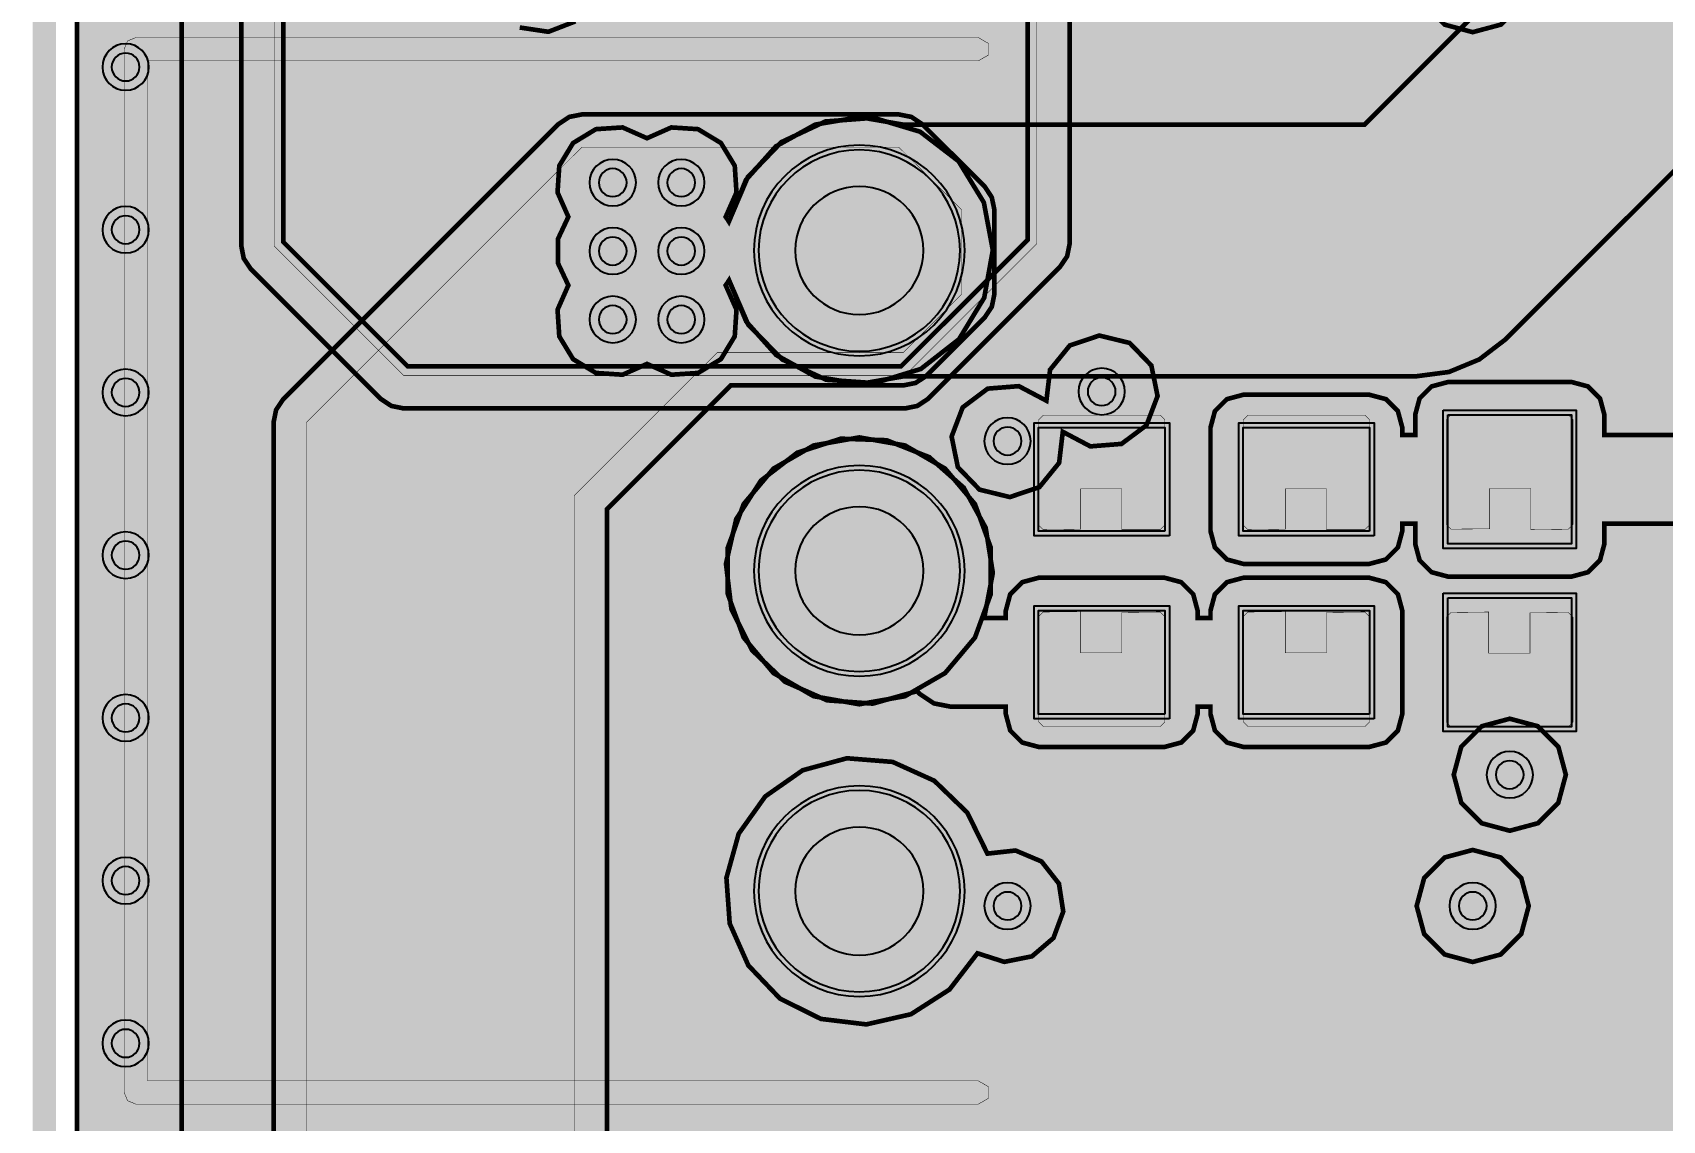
# Model space of a CAD drawing. Header units: millimetres. Extents: x -61 to 56, y -72 to 70.
# Drawn here: x -50.13 to -32.33, y -34.01 to -22.12 of the extents above; entities that cross this region are included whole.
import ezdxf

# ---------------------------------------------------------------- set-up
doc = ezdxf.new("R2010")
doc.units = ezdxf.units.MM
doc.header["$MEASUREMENT"] = 0
for name, color, linetype, true_color in [('02GND', 7, 'Continuous', 0x999966), ('03POWER', 7, 'Continuous', 0x008000), ('Board-Outline-Layer', 7, 'Continuous', 0xff00ff), ('Bottom-Layer', 7, 'Continuous', 0x0000ff), ('Bottom-Paste-Mask-Layer', 7, 'Continuous', 0x800000), ('Bottom-Solder-Mask-Layer', 7, 'Continuous', 0xaa00ff), ('Document-Layer', 7, 'Continuous', 0xffffff), ('Hole-Layer', 7, 'Continuous', 0x222222), ('Multi-Layer', 7, 'Continuous', 0xc0c0c0), ('Top-Layer', 7, 'Continuous', 0xff0000), ('Top-Paste-Mask-Layer', 7, 'Continuous', 0x808080), ('Top-Silkscreen-Layer', 7, 'Continuous', 0xffcc00), ('Top-Solder-Mask-Layer', 7, 'Continuous', 0x800080)]:
    doc.layers.add(name, color=color, linetype=linetype, true_color=true_color)

msp = doc.modelspace()

# ---------------------------------------------------------------- hatches: boundary and pattern name
at = {"layer": '02GND'}
for points in [[(-49.642, 52.153), (49.642, 52.153), (49.642, -62.142), (-49.642, -62.142)], [(-42.522, -24.825), (-42.312, -25.311), (-41.943, -25.69), (-41.462, -25.912), (-40.934, -25.949), (-40.428, -25.794), (-40.011, -25.469), (-39.736, -25.016), (-39.642, -24.496), (-39.74, -23.975), (-40.016, -23.524), (-40.436, -23.202), (-40.943, -23.05), (-41.471, -23.09), (-41.95, -23.315), (-42.317, -23.697), (-42.524, -24.184), (-42.541, -24.157), (-42.559, -24.132), (-42.441, -23.865), (-42.46, -23.574), (-42.611, -23.325), (-42.861, -23.174), (-43.152, -23.155), (-43.418, -23.273), (-43.685, -23.155), (-43.976, -23.174), (-44.225, -23.325), (-44.376, -23.574), (-44.395, -23.865), (-44.277, -24.132), (-44.39, -24.373), (-44.39, -24.639), (-44.277, -24.88), (-44.395, -25.147), (-44.376, -25.438), (-44.225, -25.687), (-43.976, -25.838), (-43.685, -25.857), (-43.418, -25.739), (-43.152, -25.857), (-42.861, -25.838), (-42.611, -25.687), (-42.46, -25.438), (-42.441, -25.147), (-42.559, -24.88), (-42.54, -24.853)], [(-41.1, -26.542), (-41.599, -26.63), (-42.037, -26.883), (-42.363, -27.271), (-42.536, -27.747), (-42.536, -28.253), (-42.363, -28.729), (-42.037, -29.117), (-41.599, -29.37), (-41.1, -29.458), (-40.601, -29.37), (-40.163, -29.117), (-39.837, -28.729), (-39.664, -28.253), (-39.664, -27.747), (-39.837, -27.271), (-40.163, -26.883), (-40.601, -26.63)]]:
    msp.add_hatch(color=256, dxfattribs=at).paths.add_polyline_path(points)
at = {"layer": '03POWER'}
for points in [[(48.499, -56.042), (48.581, -56.348), (48.806, -56.572), (49.112, -56.654), (49.418, -56.571), (49.642, -56.346), (49.642, -62.142), (44.192, -62.142), (44.393, -61.957), (44.493, -61.703), (44.472, -61.43), (45.189, -61.704), (45.95, -61.804), (46.713, -61.727), (47.438, -61.475), (48.085, -61.064), (48.62, -60.514), (49.014, -59.855), (49.245, -59.123), (49.302, -58.358), (49.18, -57.601), (48.887, -56.892), (48.438, -56.269), (47.858, -55.767), (47.177, -55.412), (46.434, -55.224), (45.666, -55.212), (44.917, -55.378), (44.226, -55.712), (43.631, -56.196), (43.164, -56.805), (42.849, -57.504), (42.704, -58.258), (42.737, -59.024), (42.946, -59.763), (43.32, -60.433), (43.838, -60.999), (-43.362, -60.999), (-43.621, -61.056), (-43.831, -61.218), (-43.953, -61.453), (-43.964, -61.718), (-43.863, -61.963), (-43.667, -62.142), (-49.642, -62.142), (-49.642, -56.582), (-49.433, -56.797), (-49.148, -56.888), (-48.853, -56.832), (-49.162, -57.541), (-49.298, -58.303), (-49.253, -59.075), (-49.03, -59.816), (-48.641, -60.484), (-48.107, -61.044), (-47.458, -61.464), (-46.728, -61.722), (-45.959, -61.803), (-45.192, -61.703), (-44.469, -61.428), (-43.83, -60.992), (-43.31, -60.419), (-42.937, -59.741), (-42.732, -58.995), (-42.707, -58.222), (-42.861, -57.464), (-43.188, -56.763), (-43.668, -56.157), (-44.277, -55.679), (-44.979, -55.356), (-45.738, -55.205), (-46.511, -55.234), (-47.256, -55.443), (-47.932, -55.818), (-48.502, -56.341), (-48.5, -56.309), (-48.499, -56.277), (-48.499, 51.315), (-19.403, 51.315), (-19.629, 51.144), (-19.755, 50.889), (-19.751, 50.604), (-19.619, 50.352), (-19.388, 50.187), (-19.658, 49.977), (-19.773, 49.655), (-19.698, 49.322), (-19.455, 49.081), (-19.684, 48.858), (-19.769, 48.551), (-19.689, 48.242), (-19.463, 48.016), (-19.155, 47.934), (-18.847, 48.018), (-18.624, 48.246), (-18.545, 48.556), (-18.633, 48.863), (-18.864, 49.083), (-18.625, 49.324), (-18.551, 49.655), (-18.665, 49.975), (-18.931, 50.185), (-18.698, 50.349), (-18.565, 50.601), (-18.56, 50.887), (-18.685, 51.143), (-18.912, 51.315), (48.426, 51.315), (48.499, 51.242)], [(-46.283, 39.221), (-46.42, 39.193), (-46.536, 39.116), (-47.743, 37.909), (-47.821, 37.792), (-47.848, 37.655), (-47.848, -24.451), (-47.821, -24.588), (-47.743, -24.704), (-46.326, -26.121), (-46.21, -26.198), (-46.073, -26.226), (-40.603, -26.226), (-40.466, -26.198), (-40.35, -26.121), (-38.908, -24.678), (-38.83, -24.562), (-38.803, -24.425), (-38.803, 15.502), (-38.492, 15.394), (-38.17, 15.462), (-37.93, 15.687), (-37.841, 16.004), (-37.93, 16.322), (-38.17, 16.547), (-38.492, 16.615), (-38.803, 16.507), (-38.803, 28.716), (-36.173, 31.345), (-36.013, 31.073), (-35.739, 30.917), (-35.424, 30.918), (-35.151, 31.076), (-34.993, 31.349), (-34.992, 31.665), (-35.148, 31.939), (-35.42, 32.099), (-33.88, 33.638), (-33.802, 33.755), (-33.775, 33.892), (-33.775, 38.431), (-33.802, 38.568), (-33.88, 38.684), (-34.114, 38.918), (-33.866, 39.163), (-33.791, 39.504), (-33.915, 39.83), (-34.197, 40.035), (-34.545, 40.053), (-34.847, 39.878), (-35.004, 39.567), (-34.966, 39.221), (-38.918, 39.221), (-38.872, 39.515), (-38.972, 39.797), (-39.193, 39.998), (-39.482, 40.07), (-39.771, 39.998), (-39.992, 39.797), (-40.091, 39.515), (-40.046, 39.221), (-43.998, 39.221), (-43.952, 39.515), (-44.052, 39.797), (-44.273, 39.998), (-44.562, 40.07), (-44.851, 39.998), (-45.072, 39.797), (-45.171, 39.515), (-45.126, 39.221)], [(-39.262, -6.763), (-39.262, -8.205), (-39.576, -8.073), (-39.911, -8.128), (-40.165, -8.354), (-40.26, -8.681), (-40.165, -9.007), (-39.911, -9.233), (-39.576, -9.289), (-39.262, -9.157), (-39.262, -10.77), (-39.587, -10.739), (-39.881, -10.878), (-40.063, -11.149), (-40.08, -11.474), (-40.536, -11.255), (-41.039, -11.193), (-41.535, -11.296), (-41.971, -11.553), (-42.303, -11.936), (-42.494, -12.405), (-42.524, -12.911), (-42.39, -13.4), (-42.107, -13.82), (-41.704, -14.126), (-41.224, -14.288), (-40.718, -14.287), (-40.238, -14.124), (-39.837, -13.815), (-39.555, -13.394), (-39.424, -12.905), (-39.456, -12.399), (-39.649, -11.931), (-39.454, -11.953), (-39.262, -11.913), (-39.262, -15.85), (-39.369, -15.82), (-39.479, -15.81), (-39.714, -15.333), (-40.095, -14.963), (-40.578, -14.743), (-41.108, -14.698), (-41.621, -14.833), (-42.06, -15.132), (-42.372, -15.562), (-42.522, -16.072), (-42.492, -16.602), (-42.286, -17.091), (-41.927, -17.483), (-41.457, -17.731), (-40.932, -17.808), (-40.411, -17.703), (-39.956, -17.429), (-39.619, -17.019), (-39.439, -17.033), (-39.262, -16.993), (-39.262, -19.458), (-39.304, -19.55), (-39.318, -19.65), (-39.318, -21.35), (-39.304, -21.45), (-39.262, -21.542), (-39.262, -24.383), (-40.645, -25.766), (-46.031, -25.766), (-47.388, -24.408), (-47.388, 37.613), (-46.241, 38.761), (-34.607, 38.761), (-34.235, 38.389), (-34.235, 34.967), (-34.579, 34.964), (-34.867, 34.776), (-35.008, 34.463), (-34.958, 34.123), (-34.733, 33.863), (-34.403, 33.766), (-38.87, 29.299), (-38.947, 29.597), (-39.16, 29.819), (-39.454, 29.91), (-39.755, 29.846), (-39.987, 29.645), (-40.091, 29.355), (-40.042, 29.052), (-39.852, 28.81), (-39.568, 28.692), (-39.262, 28.727), (-39.262, 9.55), (-39.554, 9.586), (-39.829, 9.483), (-40.024, 9.263), (-40.094, 8.978), (-40.024, 8.693), (-39.829, 8.474), (-39.554, 8.37), (-39.262, 8.407), (-39.262, 4.47), (-39.554, 4.506), (-39.829, 4.403), (-40.024, 4.183), (-40.094, 3.898), (-40.024, 3.613), (-39.829, 3.394), (-39.554, 3.29), (-39.262, 3.327), (-39.262, -0.61), (-39.559, -0.575), (-39.838, -0.684), (-40.264, -0.363), (-40.773, -0.205), (-41.306, -0.228), (-41.8, -0.429), (-42.197, -0.785), (-42.451, -1.254), (-42.532, -1.781), (-42.43, -2.304), (-42.158, -2.763), (-41.747, -3.103), (-41.246, -3.284), (-40.712, -3.286), (-40.21, -3.108), (-39.796, -2.77), (-39.521, -2.313), (-39.416, -1.79), (-39.338, -1.777), (-39.262, -1.753), (-39.262, -5.801), (-39.575, -5.673), (-39.909, -5.731), (-40.16, -5.957), (-40.254, -6.282), (-40.16, -6.607), (-39.909, -6.833), (-39.575, -6.891)], [(-37.911, -25.756), (-38.148, -25.51), (-38.479, -25.429), (-38.802, -25.538), (-39.017, -25.803), (-39.057, -26.141), (-39.358, -25.982), (-39.698, -26.009), (-39.971, -26.214), (-40.092, -26.533), (-40.024, -26.867), (-39.787, -27.113), (-39.456, -27.194), (-39.133, -27.085), (-38.918, -26.82), (-38.878, -26.481), (-38.577, -26.64), (-38.237, -26.613), (-37.964, -26.409), (-37.843, -26.09)], [(-41.1, -26.542), (-41.599, -26.63), (-42.037, -26.883), (-42.363, -27.271), (-42.536, -27.747), (-42.536, -28.253), (-42.363, -28.729), (-42.037, -29.117), (-41.599, -29.37), (-41.1, -29.458), (-40.601, -29.37), (-40.163, -29.117), (-39.837, -28.729), (-39.664, -28.253), (-39.664, -27.747), (-39.837, -27.271), (-40.163, -26.883), (-40.601, -26.63)], [(-34.609, -30.228), (-34.527, -30.534), (-34.303, -30.758), (-33.997, -30.84), (-33.691, -30.758), (-33.467, -30.534), (-33.385, -30.228), (-33.467, -29.922), (-33.691, -29.698), (-33.997, -29.616), (-34.303, -29.698), (-34.527, -29.922)], [(-42.551, -31.355), (-42.515, -31.854), (-42.312, -32.311), (-41.967, -32.673), (-41.52, -32.896), (-41.023, -32.956), (-40.536, -32.845), (-40.115, -32.575), (-39.81, -32.179), (-39.516, -32.273), (-39.214, -32.212), (-38.98, -32.012), (-38.873, -31.723), (-38.92, -31.418), (-39.11, -31.176), (-39.394, -31.056), (-39.701, -31.09), (-39.921, -30.642), (-40.281, -30.294), (-40.736, -30.088), (-41.235, -30.048), (-41.718, -30.179), (-42.127, -30.465), (-42.417, -30.873)], [(-35.014, -31.662), (-34.932, -31.968), (-34.708, -32.192), (-34.402, -32.274), (-34.096, -32.192), (-33.872, -31.968), (-33.79, -31.662), (-33.872, -31.356), (-34.096, -31.132), (-34.402, -31.05), (-34.708, -31.132), (-34.932, -31.356)]]:
    msp.add_hatch(color=256, dxfattribs=at).paths.add_polyline_path(points)
at = {"layer": 'Bottom-Layer'}
for points in [[(-49.642, -62.142), (-49.642, 52.153), (49.642, 52.153), (49.642, -62.142)], [(-35.586, -23.126), (-40.612, -23.126), (-41.097, -23.042), (-41.581, -23.124), (-42.011, -23.362), (-42.338, -23.729), (-42.524, -24.184), (-42.541, -24.157), (-42.559, -24.132), (-42.441, -23.865), (-42.46, -23.574), (-42.611, -23.325), (-42.861, -23.174), (-43.152, -23.155), (-43.418, -23.273), (-43.685, -23.155), (-43.976, -23.174), (-44.225, -23.325), (-44.376, -23.574), (-44.395, -23.865), (-44.277, -24.132), (-44.39, -24.373), (-44.39, -24.639), (-44.277, -24.88), (-44.395, -25.147), (-44.376, -25.438), (-44.225, -25.687), (-43.976, -25.838), (-43.685, -25.857), (-43.418, -25.739), (-43.152, -25.857), (-42.861, -25.838), (-42.611, -25.687), (-42.46, -25.438), (-42.441, -25.147), (-42.559, -24.88), (-42.54, -24.853), (-42.522, -24.825), (-42.334, -25.277), (-42.007, -25.642), (-41.578, -25.878), (-41.095, -25.958), (-40.612, -25.874), (-35.017, -25.874), (-34.661, -25.827), (-34.33, -25.69), (-34.045, -25.472), (-27.631, -19.058), (28.655, -19.058), (33.989, -24.392), (34.273, -24.61), (34.605, -24.747), (34.96, -24.794), (42.487, -24.794), (42.618, -24.964), (42.823, -25.028), (45.323, -25.028), (45.502, -24.98), (45.633, -24.849), (45.681, -24.67), (45.681, -22.17), (45.633, -21.991), (45.502, -21.86), (45.323, -21.812), (42.823, -21.812), (42.618, -21.876), (42.487, -22.046), (35.53, -22.046), (30.196, -16.712), (29.911, -16.493), (29.58, -16.356), (29.224, -16.309), (-28.2, -16.309), (-28.556, -16.356), (-28.887, -16.493), (-29.172, -16.712)], [(-42.2, -24.5, 1), (-40, -24.5, 1)], [(-41.1, -26.542), (-41.599, -26.63), (-42.037, -26.883), (-42.363, -27.271), (-42.536, -27.747), (-42.536, -28.253), (-42.363, -28.729), (-42.037, -29.117), (-41.599, -29.37), (-41.1, -29.458), (-40.601, -29.37), (-40.163, -29.117), (-39.837, -28.729), (-39.664, -28.253), (-39.664, -27.747), (-39.837, -27.271), (-40.163, -26.883), (-40.601, -26.63)], [(-42.2, -28, 1), (-40, -28, 1)], [(-42.2, -31.5, 1), (-40, -31.5, 1)]]:
    msp.add_hatch(color=256, dxfattribs=at).paths.add_polyline_path(points)
at = {"layer": 'Bottom-Paste-Mask-Layer'}
for points in [[(-42.2, -24.5, 1), (-40, -24.5, 1)], [(-42.2, -28, 1), (-40, -28, 1)], [(-42.2, -31.5, 1), (-40, -31.5, 1)]]:
    msp.add_hatch(color=256, dxfattribs=at).paths.add_polyline_path(points)
at = {"layer": 'Bottom-Solder-Mask-Layer'}
for points in [[(-42.251, -24.5, 1), (-39.949, -24.5, 1)], [(-42.251, -28, 1), (-39.949, -28, 1)], [(-42.251, -31.5, 1), (-39.949, -31.5, 1)]]:
    msp.add_hatch(color=256, dxfattribs=at).paths.add_polyline_path(points)
at = {"layer": 'Document-Layer'}
msp.add_hatch(color=256, dxfattribs=at).paths.add_polyline_path([(-39.8, -22.427), (-48.873, -22.427), (-48.873, -33.573), (-39.8, -33.573), (-39.69, -33.637), (-39.69, -33.764), (-39.8, -33.827), (-49, -33.827), (-49.09, -33.79), (-49.127, -33.7), (-49.127, -22.3), (-49.09, -22.21), (-49, -22.173), (-39.8, -22.173), (-39.69, -22.237), (-39.69, -22.364)])
msp.add_hatch(color=256, dxfattribs=at).paths.add_polyline_path([(-39.8, -22.427), (-48.873, -22.427), (-48.873, -33.573), (-39.8, -33.573), (-39.69, -33.637), (-39.69, -33.764), (-39.8, -33.827), (-49, -33.827), (-49.09, -33.79), (-49.127, -33.7), (-49.127, -22.3), (-49.09, -22.21), (-49, -22.173), (-39.8, -22.173), (-39.69, -22.237), (-39.69, -22.364)])
at = {"layer": 'Hole-Layer'}
for points in [[(-41.8, -24.5, 1), (-40.4, -24.5, 1)], [(-41.8, -28, 1), (-40.4, -28, 1)], [(-41.8, -31.5, 1), (-40.4, -31.5, 1)]]:
    msp.add_hatch(color=256, dxfattribs=at).paths.add_polyline_path(points)
at = {"layer": 'Multi-Layer'}
for points in [[(-42.2, -24.5, 1), (-40, -24.5, 1)], [(-42.2, -24.5, 1), (-40, -24.5, 1)], [(-42.2, -24.5, 1), (-40, -24.5, 1)], [(-42.2, -28, 1), (-40, -28, 1)], [(-42.2, -28, 1), (-40, -28, 1)], [(-42.2, -28, 1), (-40, -28, 1)], [(-42.2, -31.5, 1), (-40, -31.5, 1)], [(-42.2, -31.5, 1), (-40, -31.5, 1)], [(-42.2, -31.5, 1), (-40, -31.5, 1)]]:
    msp.add_hatch(color=256, dxfattribs=at).paths.add_polyline_path(points)
at = {"layer": 'Top-Layer'}
for points in [[(-49.642, -62.142), (-49.642, 52.153), (49.642, 52.153), (49.642, -62.142)], [(-2.332, -9.823), (-6.616, -14.107), (-11.359, -14.107), (-11.544, -14.144), (-11.702, -14.249), (-20.015, -22.562), (-23.704, -22.562), (-23.89, -22.599), (-24.047, -22.704), (-27.858, -26.515), (-32.964, -26.515), (-32.964, -26.295), (-33.012, -26.116), (-33.143, -25.985), (-33.322, -25.937), (-34.672, -25.937), (-34.851, -25.985), (-34.982, -26.116), (-35.03, -26.295), (-35.03, -26.515), (-35.171, -26.515), (-35.171, -26.434), (-35.219, -26.255), (-35.35, -26.124), (-35.53, -26.076), (-36.907, -26.076), (-37.086, -26.124), (-37.217, -26.255), (-37.265, -26.434), (-37.265, -27.566), (-37.217, -27.745), (-37.086, -27.876), (-36.907, -27.924), (-35.53, -27.924), (-35.35, -27.876), (-35.219, -27.745), (-35.171, -27.566), (-35.171, -27.485), (-35.03, -27.485), (-35.03, -27.705), (-34.982, -27.884), (-34.851, -28.015), (-34.672, -28.063), (-33.322, -28.063), (-33.143, -28.015), (-33.012, -27.884), (-32.964, -27.705), (-32.964, -27.485), (-27.657, -27.485), (-27.471, -27.448), (-27.314, -27.343), (-23.503, -23.532), (-19.814, -23.532), (-19.628, -23.495), (-19.471, -23.39), (-11.158, -15.077), (-6.415, -15.077), (-6.229, -15.04), (-6.072, -14.935), (-1.504, -10.367), (-1.399, -10.209), (-1.362, -10.024), (-1.362, 0.908), (-0.228, 2.042), (0.08, 2.176), (0.272, 2.452), (0.289, 2.788), (0.125, 3.082), (-0.169, 3.245), (-0.505, 3.229), (-0.781, 3.037), (-0.915, 2.728), (-2.19, 1.452), (-2.295, 1.295), (-2.332, 1.109)], [(-39.525, -41.432), (-39.552, -41.295), (-39.63, -41.179), (-39.894, -40.914), (-40.01, -40.837), (-40.147, -40.809), (-43.749, -40.809), (-43.855, -40.703), (-43.855, -27.327), (-42.503, -25.974), (-40.622, -25.974), (-40.485, -25.947), (-40.369, -25.87), (-39.73, -25.231), (-39.653, -25.114), (-39.625, -24.977), (-39.625, -24.056), (-39.653, -23.919), (-39.73, -23.802), (-40.415, -23.118), (-40.531, -23.04), (-40.668, -23.013), (-44.13, -23.013), (-44.267, -23.04), (-44.384, -23.118), (-47.391, -26.125), (-47.468, -26.241), (-47.496, -26.378), (-47.496, -40.727), (-47.468, -40.864), (-47.391, -40.98), (-45.732, -42.639), (-47.298, -42.639), (-47.435, -42.666), (-47.551, -42.744), (-47.663, -42.856), (-47.74, -42.972), (-47.767, -43.109), (-47.767, -44.324), (-47.74, -44.461), (-47.663, -44.577), (-47.513, -44.727), (-47.396, -44.804), (-47.259, -44.832), (-44.271, -44.832), (-44.134, -44.804), (-44.018, -44.727), (-43.844, -44.553), (-43.766, -44.436), (-43.739, -44.299), (-43.739, -43.573), (-43.739, -43.559), (-43.74, -43.545), (-43.74, -43.476), (-43.669, -43.499), (-43.596, -43.506), (-40.118, -43.506), (-39.981, -43.479), (-39.865, -43.401), (-39.63, -43.166), (-39.552, -43.05), (-39.525, -42.913), (-39.525, -42.607), (-39.524, -42.595), (-39.524, -42.583), (-39.524, -41.673), (-39.524, -41.661), (-39.525, -41.649)], [(-40.147, -41.168), (-39.883, -41.432), (-39.883, -42.913), (-40.118, -43.148), (-43.596, -43.148), (-44.223, -42.521), (-45.344, -42.521), (-47.137, -40.727), (-47.137, -26.378), (-44.13, -23.371), (-40.668, -23.371), (-39.983, -24.056), (-39.983, -24.977), (-40.622, -25.616), (-42.651, -25.616), (-44.213, -27.178), (-44.213, -40.851), (-43.897, -41.168)], [(-42.2, -24.5, 1), (-40, -24.5, 1)], [(-34.672, -26.295), (-33.322, -26.295), (-33.322, -27.705), (-34.672, -27.705)], [(-37.765, -27.566), (-39.142, -27.566), (-39.142, -26.434), (-37.765, -26.434)], [(-35.53, -27.566), (-36.907, -27.566), (-36.907, -26.434), (-35.53, -26.434)], [(-37.265, -29.485), (-37.265, -29.566), (-37.217, -29.745), (-37.086, -29.876), (-36.907, -29.924), (-35.53, -29.924), (-35.35, -29.876), (-35.219, -29.745), (-35.171, -29.566), (-35.171, -28.434), (-35.219, -28.255), (-35.35, -28.124), (-35.53, -28.076), (-36.907, -28.076), (-37.086, -28.124), (-37.217, -28.255), (-37.265, -28.434), (-37.265, -28.515), (-37.406, -28.515), (-37.406, -28.434), (-37.454, -28.255), (-37.585, -28.124), (-37.765, -28.076), (-39.142, -28.076), (-39.321, -28.124), (-39.452, -28.255), (-39.5, -28.434), (-39.5, -28.515), (-39.736, -28.515), (-39.642, -28.023), (-39.72, -27.529), (-39.961, -27.09), (-40.336, -26.758), (-40.801, -26.573), (-41.301, -26.556), (-41.777, -26.709), (-42.174, -27.014), (-42.444, -27.435), (-42.556, -27.923), (-42.496, -28.42), (-42.272, -28.867), (-41.91, -29.213), (-41.452, -29.415), (-40.953, -29.451), (-40.471, -29.315), (-40.443, -29.343), (-40.286, -29.448), (-40.1, -29.485), (-39.5, -29.485), (-39.5, -29.566), (-39.452, -29.745), (-39.321, -29.876), (-39.142, -29.924), (-37.765, -29.924), (-37.585, -29.876), (-37.454, -29.745), (-37.406, -29.566), (-37.406, -29.485)], [(-42.2, -28, 1), (-40, -28, 1)], [(-34.672, -28.295), (-33.322, -28.295), (-33.322, -29.705), (-34.672, -29.705)], [(-37.765, -29.566), (-39.142, -29.566), (-39.142, -28.434), (-37.765, -28.434)], [(-35.53, -29.566), (-36.907, -29.566), (-36.907, -28.434), (-35.53, -28.434)], [(-42.2, -31.5, 1), (-40, -31.5, 1)]]:
    msp.add_hatch(color=256, dxfattribs=at).paths.add_polyline_path(points)
at = {"layer": 'Top-Paste-Mask-Layer'}
for points in [[(-42.2, -24.5, 1), (-40, -24.5, 1)], [(-37.813, -27.55), (-38.233, -27.55), (-38.233, -27.105), (-38.683, -27.105), (-38.683, -27.545), (-39.093, -27.55), (-39.143, -27.5), (-39.143, -26.35), (-39.093, -26.3), (-37.813, -26.3), (-37.763, -26.35), (-37.763, -27.5)], [(-37.813, -27.55), (-38.233, -27.55), (-38.233, -27.105), (-38.683, -27.105), (-38.683, -27.545), (-39.093, -27.55), (-39.143, -27.5), (-39.143, -26.35), (-39.093, -26.3), (-37.813, -26.3), (-37.763, -26.35), (-37.763, -27.5)], [(-35.578, -27.55), (-35.998, -27.55), (-35.998, -27.105), (-36.448, -27.105), (-36.448, -27.545), (-36.858, -27.55), (-36.908, -27.5), (-36.908, -26.35), (-36.858, -26.3), (-35.578, -26.3), (-35.528, -26.35), (-35.528, -27.5)], [(-35.578, -27.55), (-35.998, -27.55), (-35.998, -27.105), (-36.448, -27.105), (-36.448, -27.545), (-36.858, -27.55), (-36.908, -27.5), (-36.908, -26.35), (-36.858, -26.3), (-35.578, -26.3), (-35.528, -26.35), (-35.528, -27.5)], [(-34.637, -26.295), (-33.357, -26.295), (-33.307, -26.345), (-33.307, -27.495), (-33.357, -27.545), (-33.767, -27.55), (-33.767, -27.1), (-34.217, -27.1), (-34.217, -27.54), (-34.637, -27.545), (-34.687, -27.495), (-34.687, -26.345)], [(-34.637, -26.295), (-33.357, -26.295), (-33.307, -26.345), (-33.307, -27.495), (-33.357, -27.545), (-33.767, -27.55), (-33.767, -27.1), (-34.217, -27.1), (-34.217, -27.54), (-34.637, -27.545), (-34.687, -27.495), (-34.687, -26.345)], [(-42.2, -28, 1), (-40, -28, 1)], [(-37.813, -29.7), (-39.093, -29.7), (-39.143, -29.65), (-39.143, -28.5), (-39.093, -28.45), (-38.683, -28.445), (-38.683, -28.895), (-38.233, -28.895), (-38.233, -28.455), (-37.813, -28.45), (-37.763, -28.5), (-37.763, -29.65)], [(-37.813, -29.7), (-39.093, -29.7), (-39.143, -29.65), (-39.143, -28.5), (-39.093, -28.45), (-38.683, -28.445), (-38.683, -28.895), (-38.233, -28.895), (-38.233, -28.455), (-37.813, -28.45), (-37.763, -28.5), (-37.763, -29.65)], [(-35.578, -29.7), (-36.858, -29.7), (-36.908, -29.65), (-36.908, -28.5), (-36.858, -28.45), (-36.448, -28.445), (-36.448, -28.895), (-35.998, -28.895), (-35.998, -28.455), (-35.578, -28.45), (-35.528, -28.5), (-35.528, -29.65)], [(-35.578, -29.7), (-36.858, -29.7), (-36.908, -29.65), (-36.908, -28.5), (-36.858, -28.45), (-36.448, -28.445), (-36.448, -28.895), (-35.998, -28.895), (-35.998, -28.455), (-35.578, -28.45), (-35.528, -28.5), (-35.528, -29.65)], [(-33.357, -29.705), (-34.637, -29.705), (-34.687, -29.655), (-34.687, -28.505), (-34.637, -28.455), (-34.227, -28.45), (-34.227, -28.9), (-33.777, -28.9), (-33.777, -28.46), (-33.357, -28.455), (-33.307, -28.505), (-33.307, -29.655)], [(-33.357, -29.705), (-34.637, -29.705), (-34.687, -29.655), (-34.687, -28.505), (-34.637, -28.455), (-34.227, -28.45), (-34.227, -28.9), (-33.777, -28.9), (-33.777, -28.46), (-33.357, -28.455), (-33.307, -28.505), (-33.307, -29.655)], [(-42.2, -31.5, 1), (-40, -31.5, 1)]]:
    msp.add_hatch(color=256, dxfattribs=at).paths.add_polyline_path(points)
at = {"layer": 'Top-Solder-Mask-Layer'}
for points in [[(-42.251, -24.5, 1), (-39.949, -24.5, 1)], [(-34.723, -26.244), (-33.271, -26.244), (-33.271, -27.756), (-34.723, -27.756)], [(-37.714, -27.617), (-39.192, -27.617), (-39.192, -26.383), (-37.714, -26.383)], [(-35.479, -27.617), (-36.957, -27.617), (-36.957, -26.383), (-35.479, -26.383)], [(-42.251, -28, 1), (-39.949, -28, 1)], [(-34.723, -28.244), (-33.271, -28.244), (-33.271, -29.756), (-34.723, -29.756)], [(-37.714, -29.617), (-39.192, -29.617), (-39.192, -28.383), (-37.714, -28.383)], [(-35.479, -29.617), (-36.957, -29.617), (-36.957, -28.383), (-35.479, -28.383)], [(-42.251, -31.5, 1), (-39.949, -31.5, 1)]]:
    msp.add_hatch(color=256, dxfattribs=at).paths.add_polyline_path(points)

# ---------------------------------------------------------------- linework, layer by layer
at = {"layer": '02GND', "const_width": 0.0508}
for points in [[(-49.642, 52.153), (49.642, 52.153), (49.642, -62.142), (-49.642, -62.142)], [(-42.522, -24.825), (-42.312, -25.311), (-41.943, -25.69), (-41.462, -25.912), (-40.934, -25.949), (-40.428, -25.794), (-40.011, -25.469), (-39.736, -25.016), (-39.642, -24.496), (-39.74, -23.975), (-40.016, -23.524), (-40.436, -23.202), (-40.943, -23.05), (-41.471, -23.09), (-41.95, -23.315), (-42.317, -23.697), (-42.524, -24.184), (-42.541, -24.157), (-42.559, -24.132), (-42.441, -23.865), (-42.46, -23.574), (-42.611, -23.325), (-42.861, -23.174), (-43.152, -23.155), (-43.418, -23.273), (-43.685, -23.155), (-43.976, -23.174), (-44.225, -23.325), (-44.376, -23.574), (-44.395, -23.865), (-44.277, -24.132), (-44.39, -24.373), (-44.39, -24.639), (-44.277, -24.88), (-44.395, -25.147), (-44.376, -25.438), (-44.225, -25.687), (-43.976, -25.838), (-43.685, -25.857), (-43.418, -25.739), (-43.152, -25.857), (-42.861, -25.838), (-42.611, -25.687), (-42.46, -25.438), (-42.441, -25.147), (-42.559, -24.88), (-42.54, -24.853)], [(-41.1, -26.542), (-41.599, -26.63), (-42.037, -26.883), (-42.363, -27.271), (-42.536, -27.747), (-42.536, -28.253), (-42.363, -28.729), (-42.037, -29.117), (-41.599, -29.37), (-41.1, -29.458), (-40.601, -29.37), (-40.163, -29.117), (-39.837, -28.729), (-39.664, -28.253), (-39.664, -27.747), (-39.837, -27.271), (-40.163, -26.883), (-40.601, -26.63)]]:
    msp.add_lwpolyline(points, close=True, dxfattribs=at)
at = {"layer": '03POWER'}
for points, const_width in [([(-48.499, -56.277), (-48.499, 51.315)], 0.0508), ([(-47.848, 37.655), (-47.848, -24.451), (-47.821, -24.588), (-47.743, -24.704), (-46.326, -26.121), (-46.21, -26.198), (-46.073, -26.226), (-40.603, -26.226), (-40.466, -26.198), (-40.35, -26.121), (-38.908, -24.678), (-38.83, -24.562), (-38.803, -24.425), (-38.803, 15.502), (-38.492, 15.394), (-38.17, 15.462), (-37.93, 15.687), (-37.841, 16.004), (-37.93, 16.322), (-38.17, 16.547), (-38.492, 16.615), (-38.803, 16.507), (-38.803, 28.716)], 0.0508), ([(-39.262, -21.542), (-39.262, -24.383), (-40.645, -25.766), (-46.031, -25.766), (-47.388, -24.408), (-47.388, 37.613)], 0.0508), ([(-49.111, -20.717), (-49.111, -22.495)], 0.508), ([(-44.808, -22.063), (-44.495, -22.11), (-44.2, -21.996)], 0.0508), ([(-49.111, -22.495), (-49.111, -24.273)], 0.508), ([(-49.111, -24.273), (-49.111, -26.051)], 0.508), ([(-49.111, -26.051), (-49.111, -27.829)], 0.508), ([(-49.111, -27.829), (-49.111, -29.607)], 0.508), ([(-49.111, -29.607), (-49.111, -31.385)], 0.508), ([(-49.111, -31.385), (-49.111, -33.163)], 0.508), ([(-49.111, -33.163), (-49.111, -34.941)], 0.508)]:
    msp.add_lwpolyline(points, dxfattribs=dict(at, const_width=const_width))
for points, const_width in [([(-40.603, -25.867), (-46.073, -25.867), (-47.49, -24.451), (-47.49, 37.655), (-46.283, 38.862), (-34.565, 38.862), (-34.133, 38.431), (-34.133, 33.892), (-39.161, 28.864), (-39.161, -24.425)], 0.00508), ([(-35.014, -21.502), (-34.932, -21.808), (-34.708, -22.032), (-34.402, -22.114), (-34.096, -22.032), (-33.872, -21.808), (-33.79, -21.502), (-33.872, -21.196), (-34.096, -20.972), (-34.402, -20.89), (-34.708, -20.972), (-34.932, -21.196)], 0.0508), ([(-37.911, -25.756), (-38.148, -25.51), (-38.479, -25.429), (-38.802, -25.538), (-39.017, -25.803), (-39.057, -26.141), (-39.358, -25.982), (-39.698, -26.009), (-39.971, -26.214), (-40.092, -26.533), (-40.024, -26.867), (-39.787, -27.113), (-39.456, -27.194), (-39.133, -27.085), (-38.918, -26.82), (-38.878, -26.481), (-38.577, -26.64), (-38.237, -26.613), (-37.964, -26.409), (-37.843, -26.09)], 0.0508), ([(-41.1, -26.542), (-41.599, -26.63), (-42.037, -26.883), (-42.363, -27.271), (-42.536, -27.747), (-42.536, -28.253), (-42.363, -28.729), (-42.037, -29.117), (-41.599, -29.37), (-41.1, -29.458), (-40.601, -29.37), (-40.163, -29.117), (-39.837, -28.729), (-39.664, -28.253), (-39.664, -27.747), (-39.837, -27.271), (-40.163, -26.883), (-40.601, -26.63)], 0.0508), ([(-34.609, -30.228), (-34.527, -30.534), (-34.303, -30.758), (-33.997, -30.84), (-33.691, -30.758), (-33.467, -30.534), (-33.385, -30.228), (-33.467, -29.922), (-33.691, -29.698), (-33.997, -29.616), (-34.303, -29.698), (-34.527, -29.922)], 0.0508), ([(-42.551, -31.355), (-42.515, -31.854), (-42.312, -32.311), (-41.967, -32.673), (-41.52, -32.896), (-41.023, -32.956), (-40.536, -32.845), (-40.115, -32.575), (-39.81, -32.179), (-39.516, -32.273), (-39.214, -32.212), (-38.98, -32.012), (-38.873, -31.723), (-38.92, -31.418), (-39.11, -31.176), (-39.394, -31.056), (-39.701, -31.09), (-39.921, -30.642), (-40.281, -30.294), (-40.736, -30.088), (-41.235, -30.048), (-41.718, -30.179), (-42.127, -30.465), (-42.417, -30.873)], 0.0508), ([(-35.014, -31.662), (-34.932, -31.968), (-34.708, -32.192), (-34.402, -32.274), (-34.096, -32.192), (-33.872, -31.968), (-33.79, -31.662), (-33.872, -31.356), (-34.096, -31.132), (-34.402, -31.05), (-34.708, -31.132), (-34.932, -31.356)], 0.0508)]:
    msp.add_lwpolyline(points, close=True, dxfattribs=dict(at, const_width=const_width))
at = {"layer": 'Board-Outline-Layer', "const_width": 0.254}
msp.add_lwpolyline([(-50, -62.5), (-50, 62.5), (50, 62.5), (50, -62.5)], close=True, dxfattribs=at)
at = {"layer": 'Bottom-Layer', "const_width": 0.0508}
for points in [[(-49.642, -62.142), (-49.642, 52.153), (49.642, 52.153), (49.642, -62.142)], [(-41.1, -26.542), (-41.599, -26.63), (-42.037, -26.883), (-42.363, -27.271), (-42.536, -27.747), (-42.536, -28.253), (-42.363, -28.729), (-42.037, -29.117), (-41.599, -29.37), (-41.1, -29.458), (-40.601, -29.37), (-40.163, -29.117), (-39.837, -28.729), (-39.664, -28.253), (-39.664, -27.747), (-39.837, -27.271), (-40.163, -26.883), (-40.601, -26.63)]]:
    msp.add_lwpolyline(points, close=True, dxfattribs=at)
at = {"layer": 'Bottom-Layer'}
for points, const_width in [([(-29.172, -16.712), (-35.586, -23.126), (-40.612, -23.126), (-41.097, -23.042), (-41.581, -23.124), (-42.011, -23.362), (-42.338, -23.729), (-42.524, -24.184), (-42.541, -24.157), (-42.559, -24.132), (-42.441, -23.865), (-42.46, -23.574), (-42.611, -23.325), (-42.861, -23.174), (-43.152, -23.155), (-43.418, -23.273), (-43.685, -23.155), (-43.976, -23.174), (-44.225, -23.325), (-44.376, -23.574), (-44.395, -23.865), (-44.277, -24.132), (-44.39, -24.373), (-44.39, -24.639), (-44.277, -24.88), (-44.395, -25.147), (-44.376, -25.438), (-44.225, -25.687), (-43.976, -25.838), (-43.685, -25.857), (-43.418, -25.739), (-43.152, -25.857), (-42.861, -25.838), (-42.611, -25.687), (-42.46, -25.438), (-42.441, -25.147), (-42.559, -24.88), (-42.54, -24.853), (-42.522, -24.825), (-42.334, -25.277), (-42.007, -25.642), (-41.578, -25.878), (-41.095, -25.958), (-40.612, -25.874), (-35.017, -25.874), (-34.661, -25.827), (-34.33, -25.69), (-34.045, -25.472), (-27.631, -19.058)], 0.0508), ([(-28.2, -17.683), (-35.017, -24.5)], 2.032), ([(-41.1, -24.5), (-35.017, -24.5)], 2.032)]:
    msp.add_lwpolyline(points, dxfattribs=dict(at, const_width=const_width))
for points in [[(-42.2, -24.5, 1), (-40, -24.5, 1)], [(-42.2, -28, 1), (-40, -28, 1)], [(-42.2, -31.5, 1), (-40, -31.5, 1)]]:
    msp.add_lwpolyline(points, format="xyb", close=True, dxfattribs=at)
at = {"layer": 'Bottom-Paste-Mask-Layer'}
for points in [[(-42.2, -24.5, 1), (-40, -24.5, 1)], [(-42.2, -28, 1), (-40, -28, 1)], [(-42.2, -31.5, 1), (-40, -31.5, 1)]]:
    msp.add_lwpolyline(points, format="xyb", close=True, dxfattribs=at)
at = {"layer": 'Bottom-Solder-Mask-Layer'}
for points in [[(-42.251, -24.5, 1), (-39.949, -24.5), (-39.949, -24.5, 1), (-42.251, -24.5)], [(-42.251, -28, 1), (-39.949, -28), (-39.949, -28, 1), (-42.251, -28)], [(-42.251, -31.5, 1), (-39.949, -31.5), (-39.949, -31.5, 1), (-42.251, -31.5)]]:
    msp.add_lwpolyline(points, format="xyb", dxfattribs=at)
at = {"layer": 'Document-Layer', "const_width": 0.00508}
msp.add_lwpolyline([(-39.8, -22.427), (-48.873, -22.427), (-48.873, -33.573), (-39.8, -33.573), (-39.69, -33.637), (-39.69, -33.764), (-39.8, -33.827), (-49, -33.827), (-49.09, -33.79), (-49.127, -33.7), (-49.127, -22.3), (-49.09, -22.21), (-49, -22.173), (-39.8, -22.173), (-39.69, -22.237), (-39.69, -22.364)], close=True, dxfattribs=at)
msp.add_lwpolyline([(-39.8, -22.427), (-48.873, -22.427), (-48.873, -33.573), (-39.8, -33.573), (-39.69, -33.637), (-39.69, -33.764), (-39.8, -33.827), (-49, -33.827), (-49.09, -33.79), (-49.127, -33.7), (-49.127, -22.3), (-49.09, -22.21), (-49, -22.173), (-39.8, -22.173), (-39.69, -22.237), (-39.69, -22.364)], close=True, dxfattribs=at)
at = {"layer": 'Hole-Layer'}
for points in [[(-49.264, -22.495, 1), (-48.959, -22.495, 1)], [(-43.945, -23.758, 1), (-43.64, -23.758, 1)], [(-43.197, -23.758, 1), (-42.892, -23.758, 1)], [(-49.264, -24.273, 1), (-48.959, -24.273, 1)], [(-43.945, -24.506, 1), (-43.64, -24.506, 1)], [(-43.197, -24.506, 1), (-42.892, -24.506, 1)], [(-43.945, -25.254, 1), (-43.64, -25.254, 1)], [(-43.197, -25.254, 1), (-42.892, -25.254, 1)], [(-49.264, -26.051, 1), (-48.959, -26.051, 1)], [(-38.606, -26.041, 1), (-38.301, -26.041, 1)], [(-39.634, -26.582, 1), (-39.329, -26.582, 1)], [(-49.264, -27.829, 1), (-48.959, -27.829, 1)], [(-49.264, -29.607, 1), (-48.959, -29.607, 1)], [(-34.15, -30.228, 1), (-33.845, -30.228, 1)], [(-49.264, -31.385, 1), (-48.959, -31.385, 1)], [(-39.634, -31.662, 1), (-39.329, -31.662, 1)], [(-34.554, -31.662, 1), (-34.249, -31.662, 1)], [(-49.264, -33.163, 1), (-48.959, -33.163, 1)]]:
    msp.add_lwpolyline(points, format="xyb", close=True, dxfattribs=at)
for points in [[(-41.8, -24.5, 1), (-40.4, -24.5), (-40.4, -24.5, 1), (-41.8, -24.5)], [(-41.8, -28, 1), (-40.4, -28), (-40.4, -28, 1), (-41.8, -28)], [(-41.8, -31.5, 1), (-40.4, -31.5), (-40.4, -31.5, 1), (-41.8, -31.5)]]:
    msp.add_lwpolyline(points, format="xyb", dxfattribs=at)
at = {"layer": 'Multi-Layer'}
for points in [[(-49.365, -22.495, 1), (-48.857, -22.495, 1)], [(-42.2, -24.5, 1), (-40, -24.5, 1)], [(-42.2, -24.5, 1), (-40, -24.5, 1)], [(-42.2, -24.5, 1), (-40, -24.5, 1)], [(-44.046, -23.758, 1), (-43.538, -23.758, 1)], [(-43.298, -23.758, 1), (-42.79, -23.758, 1)], [(-49.365, -24.273, 1), (-48.857, -24.273, 1)], [(-44.046, -24.506, 1), (-43.538, -24.506, 1)], [(-43.298, -24.506, 1), (-42.79, -24.506, 1)], [(-44.046, -25.254, 1), (-43.538, -25.254, 1)], [(-43.298, -25.254, 1), (-42.79, -25.254, 1)], [(-49.365, -26.051, 1), (-48.857, -26.051, 1)], [(-38.707, -26.041, 1), (-38.199, -26.041, 1)], [(-39.736, -26.582, 1), (-39.228, -26.582, 1)], [(-42.2, -28, 1), (-40, -28, 1)], [(-42.2, -28, 1), (-40, -28, 1)], [(-42.2, -28, 1), (-40, -28, 1)], [(-49.365, -27.829, 1), (-48.857, -27.829, 1)], [(-49.365, -29.607, 1), (-48.857, -29.607, 1)], [(-34.251, -30.228, 1), (-33.743, -30.228, 1)], [(-42.2, -31.5, 1), (-40, -31.5, 1)], [(-42.2, -31.5, 1), (-40, -31.5, 1)], [(-42.2, -31.5, 1), (-40, -31.5, 1)], [(-49.365, -31.385, 1), (-48.857, -31.385, 1)], [(-39.736, -31.662, 1), (-39.228, -31.662, 1)], [(-34.656, -31.662, 1), (-34.148, -31.662, 1)], [(-49.365, -33.163, 1), (-48.857, -33.163, 1)]]:
    msp.add_lwpolyline(points, format="xyb", close=True, dxfattribs=at)
at = {"layer": 'Top-Layer'}
for points, const_width in [([(-49.642, -62.142), (-49.642, 52.153), (49.642, 52.153), (49.642, -62.142)], 0.0508), ([(-40.147, -41.168), (-39.883, -41.432), (-39.883, -42.913), (-40.118, -43.148), (-43.596, -43.148), (-44.223, -42.521), (-45.344, -42.521), (-47.137, -40.727), (-47.137, -26.378), (-44.13, -23.371), (-40.668, -23.371), (-39.983, -24.056), (-39.983, -24.977), (-40.622, -25.616), (-42.651, -25.616), (-44.213, -27.178), (-44.213, -40.851), (-43.897, -41.168)], 0.00508), ([(-37.265, -29.485), (-37.265, -29.566), (-37.217, -29.745), (-37.086, -29.876), (-36.907, -29.924), (-35.53, -29.924), (-35.35, -29.876), (-35.219, -29.745), (-35.171, -29.566), (-35.171, -28.434), (-35.219, -28.255), (-35.35, -28.124), (-35.53, -28.076), (-36.907, -28.076), (-37.086, -28.124), (-37.217, -28.255), (-37.265, -28.434), (-37.265, -28.515), (-37.406, -28.515), (-37.406, -28.434), (-37.454, -28.255), (-37.585, -28.124), (-37.765, -28.076), (-39.142, -28.076), (-39.321, -28.124), (-39.452, -28.255), (-39.5, -28.434), (-39.5, -28.515), (-39.736, -28.515), (-39.642, -28.023), (-39.72, -27.529), (-39.961, -27.09), (-40.336, -26.758), (-40.801, -26.573), (-41.301, -26.556), (-41.777, -26.709), (-42.174, -27.014), (-42.444, -27.435), (-42.556, -27.923), (-42.496, -28.42), (-42.272, -28.867), (-41.91, -29.213), (-41.452, -29.415), (-40.953, -29.451), (-40.471, -29.315), (-40.443, -29.343), (-40.286, -29.448), (-40.1, -29.485), (-39.5, -29.485), (-39.5, -29.566), (-39.452, -29.745), (-39.321, -29.876), (-39.142, -29.924), (-37.765, -29.924), (-37.585, -29.876), (-37.454, -29.745), (-37.406, -29.566), (-37.406, -29.485)], 0.0508)]:
    msp.add_lwpolyline(points, close=True, dxfattribs=dict(at, const_width=const_width))
for points, const_width in [([(-43.855, -40.703), (-43.855, -27.327), (-42.503, -25.974), (-40.622, -25.974), (-40.485, -25.947), (-40.369, -25.87), (-39.73, -25.231), (-39.653, -25.114), (-39.625, -24.977), (-39.625, -24.056), (-39.653, -23.919), (-39.73, -23.802), (-40.415, -23.118), (-40.531, -23.04), (-40.668, -23.013), (-44.13, -23.013), (-44.267, -23.04), (-44.384, -23.118), (-47.391, -26.125), (-47.468, -26.241), (-47.496, -26.378), (-47.496, -40.727)], 0.0508), ([(-38.453, -27), (-38.453, -26.041)], 0.381), ([(-27.858, -26.515), (-32.964, -26.515), (-32.964, -26.295), (-33.012, -26.116), (-33.143, -25.985), (-33.322, -25.937), (-34.672, -25.937), (-34.851, -25.985), (-34.982, -26.116), (-35.03, -26.295), (-35.03, -26.515), (-35.171, -26.515), (-35.171, -26.434), (-35.219, -26.255), (-35.35, -26.124), (-35.53, -26.076), (-36.907, -26.076), (-37.086, -26.124), (-37.217, -26.255), (-37.265, -26.434), (-37.265, -27.566), (-37.217, -27.745), (-37.086, -27.876), (-36.907, -27.924), (-35.53, -27.924), (-35.35, -27.876), (-35.219, -27.745), (-35.171, -27.566), (-35.171, -27.485), (-35.03, -27.485), (-35.03, -27.705), (-34.982, -27.884), (-34.851, -28.015), (-34.672, -28.063), (-33.322, -28.063), (-33.143, -28.015), (-33.012, -27.884), (-32.964, -27.705), (-32.964, -27.485), (-27.657, -27.485)], 0.0508), ([(-36.218, -27), (-33.997, -27)], 0.254), ([(-27.657, -27), (-33.997, -27)], 0.254), ([(-41.1, -28), (-40.1, -29)], 0.254), ([(-33.997, -29), (-33.997, -30.228)], 0.381), ([(-40.1, -29), (-38.453, -29)], 0.254), ([(-38.453, -29), (-36.218, -29)], 0.254)]:
    msp.add_lwpolyline(points, dxfattribs=dict(at, const_width=const_width))
for points in [[(-42.2, -24.5, 1), (-40, -24.5, 1)], [(-42.2, -28, 1), (-40, -28, 1)], [(-42.2, -31.5, 1), (-40, -31.5, 1)]]:
    msp.add_lwpolyline(points, format="xyb", close=True, dxfattribs=at)
for points in [[(-34.672, -26.295), (-33.322, -26.295), (-33.322, -27.705), (-34.672, -27.705)], [(-37.765, -27.566), (-39.142, -27.566), (-39.142, -26.434), (-37.765, -26.434)], [(-35.53, -27.566), (-36.907, -27.566), (-36.907, -26.434), (-35.53, -26.434)], [(-34.672, -28.295), (-33.322, -28.295), (-33.322, -29.705), (-34.672, -29.705)], [(-37.765, -29.566), (-39.142, -29.566), (-39.142, -28.434), (-37.765, -28.434)], [(-35.53, -29.566), (-36.907, -29.566), (-36.907, -28.434), (-35.53, -28.434)]]:
    msp.add_lwpolyline(points, close=True, dxfattribs=at)
at = {"layer": 'Top-Paste-Mask-Layer'}
for points in [[(-42.2, -24.5, 1), (-40, -24.5, 1)], [(-42.2, -28, 1), (-40, -28, 1)], [(-42.2, -31.5, 1), (-40, -31.5, 1)]]:
    msp.add_lwpolyline(points, format="xyb", close=True, dxfattribs=at)
at = {"layer": 'Top-Paste-Mask-Layer', "const_width": 0.00508}
for points in [[(-37.813, -27.55), (-38.233, -27.55), (-38.233, -27.105), (-38.683, -27.105), (-38.683, -27.545), (-39.093, -27.55), (-39.143, -27.5), (-39.143, -26.35), (-39.093, -26.3), (-37.813, -26.3), (-37.763, -26.35), (-37.763, -27.5)], [(-37.813, -27.55), (-38.233, -27.55), (-38.233, -27.105), (-38.683, -27.105), (-38.683, -27.545), (-39.093, -27.55), (-39.143, -27.5), (-39.143, -26.35), (-39.093, -26.3), (-37.813, -26.3), (-37.763, -26.35), (-37.763, -27.5)], [(-35.578, -27.55), (-35.998, -27.55), (-35.998, -27.105), (-36.448, -27.105), (-36.448, -27.545), (-36.858, -27.55), (-36.908, -27.5), (-36.908, -26.35), (-36.858, -26.3), (-35.578, -26.3), (-35.528, -26.35), (-35.528, -27.5)], [(-35.578, -27.55), (-35.998, -27.55), (-35.998, -27.105), (-36.448, -27.105), (-36.448, -27.545), (-36.858, -27.55), (-36.908, -27.5), (-36.908, -26.35), (-36.858, -26.3), (-35.578, -26.3), (-35.528, -26.35), (-35.528, -27.5)], [(-34.637, -26.295), (-33.357, -26.295), (-33.307, -26.345), (-33.307, -27.495), (-33.357, -27.545), (-33.767, -27.55), (-33.767, -27.1), (-34.217, -27.1), (-34.217, -27.54), (-34.637, -27.545), (-34.687, -27.495), (-34.687, -26.345)], [(-34.637, -26.295), (-33.357, -26.295), (-33.307, -26.345), (-33.307, -27.495), (-33.357, -27.545), (-33.767, -27.55), (-33.767, -27.1), (-34.217, -27.1), (-34.217, -27.54), (-34.637, -27.545), (-34.687, -27.495), (-34.687, -26.345)], [(-37.813, -29.7), (-39.093, -29.7), (-39.143, -29.65), (-39.143, -28.5), (-39.093, -28.45), (-38.683, -28.445), (-38.683, -28.895), (-38.233, -28.895), (-38.233, -28.455), (-37.813, -28.45), (-37.763, -28.5), (-37.763, -29.65)], [(-37.813, -29.7), (-39.093, -29.7), (-39.143, -29.65), (-39.143, -28.5), (-39.093, -28.45), (-38.683, -28.445), (-38.683, -28.895), (-38.233, -28.895), (-38.233, -28.455), (-37.813, -28.45), (-37.763, -28.5), (-37.763, -29.65)], [(-35.578, -29.7), (-36.858, -29.7), (-36.908, -29.65), (-36.908, -28.5), (-36.858, -28.45), (-36.448, -28.445), (-36.448, -28.895), (-35.998, -28.895), (-35.998, -28.455), (-35.578, -28.45), (-35.528, -28.5), (-35.528, -29.65)], [(-35.578, -29.7), (-36.858, -29.7), (-36.908, -29.65), (-36.908, -28.5), (-36.858, -28.45), (-36.448, -28.445), (-36.448, -28.895), (-35.998, -28.895), (-35.998, -28.455), (-35.578, -28.45), (-35.528, -28.5), (-35.528, -29.65)], [(-33.357, -29.705), (-34.637, -29.705), (-34.687, -29.655), (-34.687, -28.505), (-34.637, -28.455), (-34.227, -28.45), (-34.227, -28.9), (-33.777, -28.9), (-33.777, -28.46), (-33.357, -28.455), (-33.307, -28.505), (-33.307, -29.655)], [(-33.357, -29.705), (-34.637, -29.705), (-34.687, -29.655), (-34.687, -28.505), (-34.637, -28.455), (-34.227, -28.45), (-34.227, -28.9), (-33.777, -28.9), (-33.777, -28.46), (-33.357, -28.455), (-33.307, -28.505), (-33.307, -29.655)]]:
    msp.add_lwpolyline(points, close=True, dxfattribs=at)
at = {"layer": 'Top-Silkscreen-Layer'}
for points, const_width in [([(-39.8, -22.25), (-49, -22.25)], 0.254), ([(-49, -22.25), (-49, -33.75)], 0.254), ([(-39.8, -22.25), (-49, -22.25)], 0.254), ([(-49, -22.25), (-49, -33.75)], 0.254), ([(-39.8, -22.25), (-39.8, -23.905)], 0.254), ([(-39.8, -22.25), (-39.8, -23.905)], 0.254), ([(-39.8, -25.095), (-39.8, -27.405)], 0.254), ([(-39.8, -25.095), (-39.8, -27.405)], 0.254), ([(-34.748, -26.036), (-33.246, -26.036)], 0.152), ([(-34.748, -26.036), (-33.246, -26.036)], 0.152), ([(-34.901, -27.599), (-34.901, -26.189)], 0.152), ([(-34.901, -27.599), (-34.901, -26.189)], 0.152), ([(-33.093, -26.189), (-33.093, -27.599)], 0.152), ([(-33.093, -26.189), (-33.093, -27.599)], 0.152), ([(-37.536, -26.239), (-39.37, -26.239)], 0.152), ([(-39.37, -26.239), (-39.37, -27.524)], 0.152), ([(-37.536, -26.239), (-39.37, -26.239)], 0.152), ([(-39.37, -26.239), (-39.37, -27.524)], 0.152), ([(-37.536, -27.524), (-37.536, -26.239)], 0.152), ([(-37.536, -27.524), (-37.536, -26.239)], 0.152), ([(-35.301, -26.239), (-37.135, -26.239)], 0.152), ([(-37.135, -26.239), (-37.135, -27.524)], 0.152), ([(-35.301, -26.239), (-37.135, -26.239)], 0.152), ([(-37.135, -26.239), (-37.135, -27.524)], 0.152), ([(-35.301, -27.524), (-35.301, -26.239)], 0.152), ([(-35.301, -27.524), (-35.301, -26.239)], 0.152), ([(-39.8, -28.595), (-39.8, -30.905)], 0.254), ([(-39.8, -28.595), (-39.8, -30.905)], 0.254), ([(-39.37, -29.761), (-39.37, -28.476)], 0.152), ([(-39.37, -29.761), (-39.37, -28.476)], 0.152), ([(-37.536, -28.476), (-37.536, -29.761)], 0.152), ([(-37.536, -28.476), (-37.536, -29.761)], 0.152), ([(-37.135, -29.761), (-37.135, -28.476)], 0.152), ([(-37.135, -29.761), (-37.135, -28.476)], 0.152), ([(-35.301, -28.476), (-35.301, -29.761)], 0.152), ([(-35.301, -28.476), (-35.301, -29.761)], 0.152), ([(-34.901, -28.401), (-34.901, -29.811)], 0.152), ([(-34.901, -28.401), (-34.901, -29.811)], 0.152), ([(-33.093, -29.811), (-33.093, -28.401)], 0.152), ([(-33.093, -29.811), (-33.093, -28.401)], 0.152), ([(-37.536, -29.761), (-39.37, -29.761)], 0.152), ([(-37.536, -29.761), (-39.37, -29.761)], 0.152), ([(-35.301, -29.761), (-37.135, -29.761)], 0.152), ([(-35.301, -29.761), (-37.135, -29.761)], 0.152), ([(-34.748, -29.964), (-33.246, -29.964)], 0.152), ([(-34.748, -29.964), (-33.246, -29.964)], 0.152), ([(-39.8, -33.75), (-39.8, -32.095)], 0.254), ([(-39.8, -33.75), (-39.8, -32.095)], 0.254), ([(-39.8, -33.75), (-49, -33.75)], 0.254), ([(-39.8, -33.75), (-49, -33.75)], 0.254)]:
    msp.add_lwpolyline(points, dxfattribs=dict(at, const_width=const_width))
at = {"layer": 'Top-Silkscreen-Layer', "const_width": 0.152}
for points in [[(-34.901, -26.189, -0.414), (-34.748, -26.036)], [(-34.901, -26.189, -0.414), (-34.748, -26.036)], [(-33.246, -26.036, -0.414), (-33.093, -26.189)], [(-33.246, -26.036, -0.414), (-33.093, -26.189)], [(-34.901, -29.811, 0.414), (-34.748, -29.964)], [(-34.901, -29.811, 0.414), (-34.748, -29.964)], [(-33.246, -29.964, 0.414), (-33.093, -29.811)], [(-33.246, -29.964, 0.414), (-33.093, -29.811)]]:
    msp.add_lwpolyline(points, format="xyb", dxfattribs=at)
at = {"layer": 'Top-Solder-Mask-Layer'}
for points in [[(-42.251, -24.5, 1), (-39.949, -24.5), (-39.949, -24.5, 1), (-42.251, -24.5)], [(-42.251, -28, 1), (-39.949, -28), (-39.949, -28, 1), (-42.251, -28)], [(-42.251, -31.5, 1), (-39.949, -31.5), (-39.949, -31.5, 1), (-42.251, -31.5)]]:
    msp.add_lwpolyline(points, format="xyb", dxfattribs=at)
for points in [[(-34.723, -26.244), (-33.271, -26.244), (-33.271, -27.756), (-34.723, -27.756)], [(-37.714, -27.617), (-39.192, -27.617), (-39.192, -26.383), (-37.714, -26.383)], [(-35.479, -27.617), (-36.957, -27.617), (-36.957, -26.383), (-35.479, -26.383)], [(-34.723, -28.244), (-33.271, -28.244), (-33.271, -29.756), (-34.723, -29.756)], [(-37.714, -29.617), (-39.192, -29.617), (-39.192, -28.383), (-37.714, -28.383)], [(-35.479, -29.617), (-36.957, -29.617), (-36.957, -28.383), (-35.479, -28.383)]]:
    msp.add_lwpolyline(points, close=True, dxfattribs=at)

doc.saveas('drawing.dxf')
